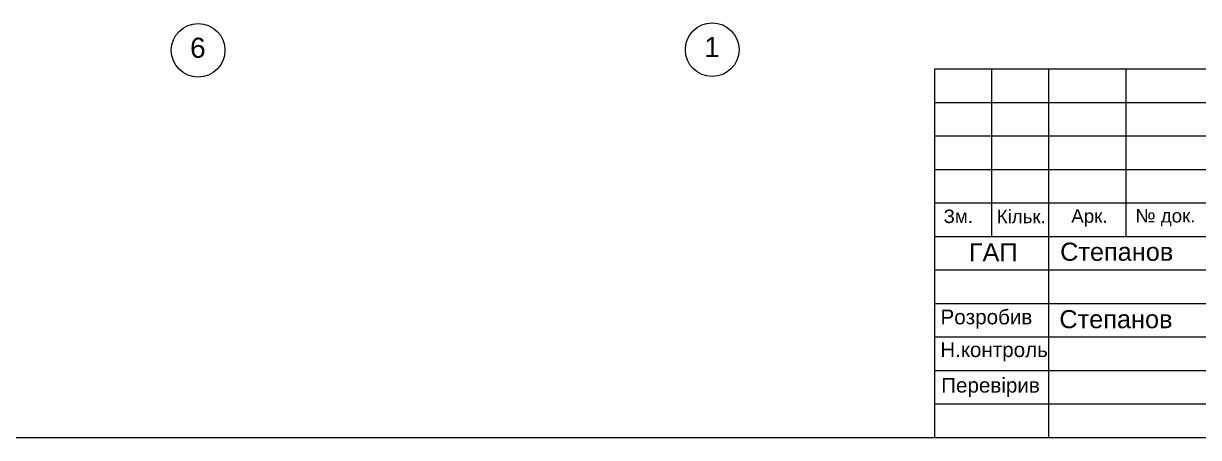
# Model space of a CAD drawing. Header units: millimetres. Extents: x -490789 to -449459, y 209001 to 327650.
# Drawn here: x -481679 to -464159, y 269183 to 275361 of the extents above; entities that cross this region are included whole.
import ezdxf

# ---------------------------------------------------------------- set-up
doc = ezdxf.new("R2010")
doc.units = ezdxf.units.MM
doc.header["$MEASUREMENT"] = 0
for name, color, linetype, lineweight in [('11EXPLICACIA_Ном_пера__7_Ном_пера__7_Ном_пера__7_Ном_пера__7_Ном_пера__7_Ном_пера__7_Ном_пера__7_Ном_пера__7_Ном_пера__7_Ном_пера__7_Ном._пера__7_Ном_пера__7_Ном._пера__7_Ном_пера__7_Ном._пера__7_Ном_пера__7_Ном_пера__7_Ном_пера__7_Ном_пера__7_Ном._пера_8_Ном._пера__7', 7, 'Continuous', 18), ('1_Ном_пера__7_Ном_пера__7_Ном_пера__7_Ном_пера__7_Ном_пера__7_Ном_пера__7_Ном_пера__7_Ном_пера__7_Ном_пера__7_Ном_пера__7_Ном._пера__7_Ном_пера__7_Ном._пера__7_Ном_пера__7_Ном._пера__7_Ном_пера__7_Ном_пера__7_Ном_пера__7_Ном_пера__7_Ном._пера__7_Ном._пе_2_Ном._пера__7', 7, 'Continuous', 18), ('axis_Ном_пера__7_Ном_пера__7_Ном_пера__7_Ном_пера__7_Ном_пера__7_Ном_пера__7_Ном_пера__7_Ном_пера__7_Ном_пера__7_Ном_пера__7_Ном._пера__7_Ном_пера__7_Ном._пера__7_Ном_пера__7_Ном._пера__7_Ном_пера__7_Ном_пера__7_Ном_пера__7_Ном_пера__7_Ном._пера__7_Ном._D_Ном._пера__7', 7, 'Continuous', 18), ('Текст_Ном_пера__7_Ном_пера__12_Ном_пера__12_Ном_пера__12_Ном_пера__12_Ном_пера__12_Ном_пера__12_Ном_пера__12_Ном_пера__12_Ном_пера__12_Ном._пера__12_Ном_пера__12_Ном._пера__12_Ном_пера__12_Ном._пера__12_Ном_пера__12_Ном_пера__12_Ном_пера__12_Ном_пера__1_9_Ном._пера__12', 12, 'Continuous', 18)]:
    doc.layers.add(name, color=color, linetype=linetype, lineweight=lineweight)
doc.styles.add('СГЕНЕРИР_СТИЛЬ_1', font='')
doc.styles.get('СГЕНЕРИР_СТИЛЬ_1').set_extended_font_data('Arial')

msp = doc.modelspace()

# ---------------------------------------------------------------- linework, layer by layer
at = {"layer": '11EXPLICACIA_Ном_пера__7_Ном_пера__7_Ном_пера__7_Ном_пера__7_Ном_пера__7_Ном_пера__7_Ном_пера__7_Ном_пера__7_Ном_пера__7_Ном_пера__7_Ном._пера__7_Ном_пера__7_Ном._пера__7_Ном_пера__7_Ном._пера__7_Ном_пера__7_Ном_пера__7_Ном_пера__7_Ном_пера__7_Ном._пера_8_Ном._пера__7', "linetype": 'Continuous'}
for p, q in [((-468088.7, 269183.5), (-468088.7, 274683.5)), ((-468088.7, 274683.5), (-449588.7, 274683.5)), ((-467241.4, 272183.5), (-467241.4, 274683.5)), ((-466388.7, 272183.5), (-466388.7, 274683.5)), ((-465235.5, 272183.5), (-465235.5, 274683.5)), ((-468084.1, 274183.5), (-461584.1, 274183.5)), ((-468086.4, 273683.5), (-449588.7, 273683.5)), ((-468086.4, 273183.5), (-461586.4, 273183.5)), ((-468086.4, 272683.5), (-461586.4, 272683.5)), ((-468088.7, 272183.5), (-449588.7, 272183.5)), ((-466388.7, 269183.5), (-466388.7, 272183.5)), ((-468088.7, 271683.5), (-461588.7, 271683.5)), ((-468088.7, 271183.5), (-461588.7, 271183.5)), ((-468088.7, 270683.5), (-449588.7, 270683.5)), ((-468088.7, 270183.5), (-461588.7, 270183.5)), ((-468088.7, 269683.5), (-461588.7, 269683.5)), ((-489928.7, 269183.5), (-449588.7, 269183.5))]:
    msp.add_line(p, q, dxfattribs=at)
at = {"layer": 'axis_Ном_пера__7_Ном_пера__7_Ном_пера__7_Ном_пера__7_Ном_пера__7_Ном_пера__7_Ном_пера__7_Ном_пера__7_Ном_пера__7_Ном_пера__7_Ном._пера__7_Ном_пера__7_Ном._пера__7_Ном_пера__7_Ном._пера__7_Ном_пера__7_Ном_пера__7_Ном_пера__7_Ном_пера__7_Ном._пера__7_Ном._D_Ном._пера__7', "linetype": 'Continuous'}
for centre in [(-479075, 274960.5), (-471409.7, 274969.5)]:
    msp.add_circle(centre, 400, dxfattribs=at)

# ---------------------------------------------------------------- texts
at = {"layer": '1_Ном_пера__7_Ном_пера__7_Ном_пера__7_Ном_пера__7_Ном_пера__7_Ном_пера__7_Ном_пера__7_Ном_пера__7_Ном_пера__7_Ном_пера__7_Ном._пера__7_Ном_пера__7_Ном._пера__7_Ном_пера__7_Ном._пера__7_Ном_пера__7_Ном_пера__7_Ном_пера__7_Ном_пера__7_Ном._пера__7_Ном._пе_2_Ном._пера__7', "linetype": 'Continuous', "attachment_point": 4, "style": 'СГЕНЕРИР_СТИЛЬ_1'}
for s, insert, char_height in [('\\A1;{\\fArial|b0|i0|c204|p38;Зм.}', (-467960.3, 272482.1), 200), ('\\A1;{\\fArial|b0|i0|c204|p38;Кільк.}', (-467168.2, 272479.7), 200), ('\\A1;{\\fArial|b0|i0|c204|p38;Арк.}', (-466055.9, 272457.3), 200), ('\\A1;{\\fArial|b0|i0|c204|p38;№ док.}', (-465099.4, 272463), 200), ('\\A1;{\\fArial|b0|i0|c204|p38;Степанов}', (-466222.5, 271953.3), 270), ('\\A1;{\\fArial|b0|i0|c204|p38;ГАП}', (-467583.3, 271947.3), 270), ('\\A1;{\\fArial|b0|i0|c204|p38;Розробив}', (-468006.1, 270949.1), 220), ('\\A1;{\\fArial|b0|i0|c204|p38;Степанов}', (-466233.6, 270947.4), 270), ('\\A1;{\\fArial|b0|i0|c204|p38;Н.контроль}', (-468009.1, 270460.8), 220), ('\\A1;{\\fArial|b0|i0|c204|p38;Перевірив}', (-467995.5, 269930.5), 220)]:
    msp.add_mtext(s, dxfattribs=dict(at, insert=insert, char_height=char_height))
at = {"layer": 'Текст_Ном_пера__7_Ном_пера__12_Ном_пера__12_Ном_пера__12_Ном_пера__12_Ном_пера__12_Ном_пера__12_Ном_пера__12_Ном_пера__12_Ном_пера__12_Ном._пера__12_Ном_пера__12_Ном._пера__12_Ном_пера__12_Ном._пера__12_Ном_пера__12_Ном_пера__12_Ном_пера__12_Ном_пера__1_9_Ном._пера__12', "linetype": 'Continuous', "char_height": 300, "attachment_point": 9, "style": 'СГЕНЕРИР_СТИЛЬ_1'}
for s, insert, rotation in [('\\A1;{\\fArial|b0|i0|c204|p38;6}', (-478963, 274844.2), 359.91205), ('\\A1;{\\fArial|b0|i0|c204|p38;1}', (-471295.9, 274859.8), 359.95639)]:
    msp.add_mtext(s, dxfattribs=dict(at, insert=insert, rotation=rotation))

doc.saveas('drawing.dxf')
